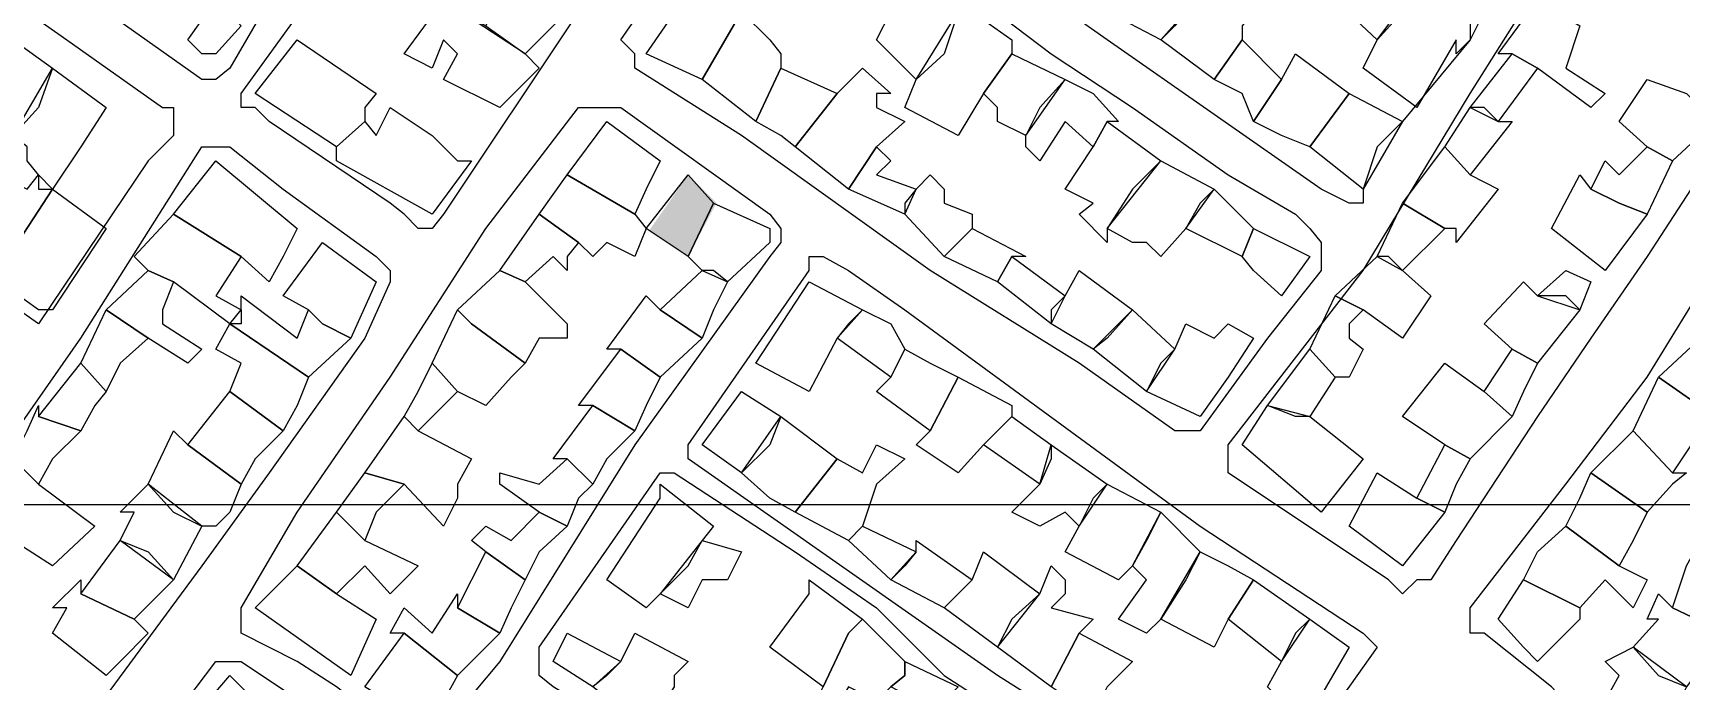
# Model space of a CAD drawing. Header units: millimetres. Extents: x -3588 to 75209, y -3737 to 38254.
# Drawn here: x 4370.1 to 4535.5, y 20385.1 to 20450.2 of the extents above; entities that cross this region are included whole.
import ezdxf

# ---------------------------------------------------------------- set-up
doc = ezdxf.new("R2010")
doc.units = ezdxf.units.MM
doc.layers.add('H', color=250, linetype='Continuous')
doc.layers.add('P', color=253, linetype='Continuous')

msp = doc.modelspace()

# ---------------------------------------------------------------- hatches: boundary and pattern name
at = {"layer": 'H', "linetype": 'Continuous'}
msp.add_hatch(color=256, dxfattribs=at).paths.add_polyline_path([(4431.913, 20430.271), (4435.866, 20435.921), (4438.699, 20433.088), (4435.866, 20427.727), (4431.913, 20430.271), (4431.913, 20430.271)])

# ---------------------------------------------------------------- linework, layer by layer
msp.add_lwpolyline([(4262.139, 21217.775), (5851.349, 21217.775), (5851.349, 20402.779), (4262.139, 20402.779)], close=True)
at = {"layer": 'P'}
for points in [[(4357.112, 20490.109), (4358.52, 20492.942), (4359.929, 20492.942), (4400.578, 20465.832), (4400.578, 20464.423), (4397.761, 20460.182), (4393.808, 20453.413), (4389.856, 20446.643), (4388.447, 20445.507), (4387.039, 20445.507), (4377.437, 20452.293), (4365.306, 20460.182), (4357.112, 20465.832), (4347.798, 20472.617), (4347.798, 20473.738), (4346.389, 20473.738), (4346.389, 20475.146), (4355.976, 20487.293), (4357.112, 20490.109)], [(4407.364, 20431.968), (4405.955, 20433.088), (4393.808, 20441.282), (4392.4, 20442.69), (4390.992, 20442.69), (4390.992, 20444.099), (4397.761, 20453.413), (4405.955, 20466.968), (4414.133, 20477.979), (4419.494, 20486.156), (4424.856, 20494.062), (4426.28, 20494.062), (4427.688, 20494.062), (4437.275, 20488.701), (4442.652, 20484.748), (4444.06, 20483.34), (4444.06, 20481.931), (4444.06, 20479.387), (4438.411, 20472.617), (4424.856, 20452.293), (4411.317, 20431.968), (4410.18, 20430.544), (4408.772, 20430.544), (4407.364, 20431.968)], [(4507.579, 20393.847), (4506.155, 20395.271), (4490.071, 20405.994), (4490.071, 20407.402), (4490.071, 20408.81), (4503.626, 20426.319), (4514.348, 20444.099), (4521.118, 20454.821), (4533.265, 20472.617), (4546.804, 20494.062)], [(4349.206, 20466.968), (4350.342, 20465.832), (4363.882, 20456.245), (4373.484, 20449.46), (4383.086, 20442.69), (4384.206, 20442.69), (4384.206, 20441.282), (4384.206, 20439.858), (4381.678, 20437.329), (4370.667, 20420.957), (4330.018, 20449.46), (4328.881, 20449.46), (4330.018, 20450.868), (4335.651, 20459.062), (4342.437, 20468.376), (4344.981, 20469.785), (4344.981, 20468.376), (4346.389, 20468.376), (4349.206, 20466.968)], [(4485.83, 20410.219), (4484.71, 20410.219), (4475.107, 20417.004), (4460.144, 20426.319), (4441.227, 20439.858), (4430.505, 20446.643), (4430.505, 20448.052), (4429.097, 20449.46), (4441.227, 20466.968), (4442.652, 20468.376), (4444.06, 20468.376), (4450.83, 20464.423), (4457.599, 20459.062), (4461.552, 20456.245), (4472.291, 20448.052), (4480.469, 20442.69), (4490.071, 20435.921), (4496.84, 20431.968), (4498.249, 20430.544), (4499.385, 20429.135), (4499.385, 20426.319), (4494.024, 20419.533), (4487.254, 20410.219), (4485.83, 20410.219)], [(4507.579, 20452.293), (4505.034, 20449.46), (4500.793, 20453.413), (4502.202, 20456.245), (4505.034, 20459.062), (4508.987, 20454.821), (4507.579, 20452.293)], [(4422.327, 20450.868), (4419.494, 20448.052), (4411.317, 20453.413), (4415.541, 20450.868), (4416.95, 20453.413), (4415.541, 20454.821), (4416.95, 20457.654), (4423.735, 20452.293), (4422.327, 20450.868)], [(4442.652, 20452.293), (4441.227, 20452.293), (4437.275, 20445.507), (4431.641, 20448.052), (4437.275, 20456.245), (4442.652, 20452.293)], [(4461.552, 20448.052), (4458.736, 20445.507), (4454.783, 20449.46), (4456.191, 20452.293), (4458.736, 20454.821), (4458.736, 20456.245), (4464.385, 20452.293), (4462.976, 20452.293), (4461.552, 20448.052)], [(4484.71, 20450.868), (4483.301, 20449.46), (4477.924, 20452.293), (4480.469, 20454.821), (4485.83, 20452.293), (4484.71, 20450.868)], [(4491.479, 20450.868), (4491.479, 20449.46), (4488.662, 20445.507), (4483.301, 20449.46), (4485.83, 20452.293), (4487.254, 20454.821), (4492.615, 20452.293), (4491.479, 20450.868)], [(4514.348, 20449.46), (4512.94, 20448.052), (4512.94, 20449.46), (4508.987, 20442.69), (4503.626, 20446.643), (4505.034, 20449.46), (4508.987, 20454.821), (4514.348, 20452.293), (4514.348, 20449.46)], [(4387.039, 20448.052), (4385.631, 20449.46), (4388.447, 20453.413), (4390.992, 20450.868), (4388.447, 20448.052), (4387.039, 20448.052)], [(4415.541, 20450.868), (4419.494, 20448.052), (4420.903, 20446.643), (4416.95, 20442.69), (4411.317, 20445.507), (4412.725, 20448.052), (4411.317, 20449.46), (4410.18, 20446.643), (4407.364, 20448.052), (4411.317, 20453.413), (4415.541, 20450.868)], [(4515.757, 20452.293), (4514.348, 20449.46), (4507.579, 20441.282), (4503.626, 20434.496), (4503.626, 20433.088), (4502.202, 20433.088), (4499.385, 20434.496), (4477.924, 20449.46), (4472.291, 20453.413)], [(4518.573, 20448.052), (4517.165, 20448.052), (4521.118, 20453.413), (4525.359, 20450.868), (4523.951, 20446.643), (4527.904, 20444.099), (4526.479, 20442.69), (4521.118, 20446.643), (4518.573, 20448.052)], [(4445.18, 20446.643), (4442.652, 20441.282), (4437.275, 20445.507), (4441.227, 20452.293), (4444.06, 20449.46), (4445.18, 20448.052), (4445.18, 20446.643)], [(4465.505, 20444.099), (4462.976, 20439.858), (4457.599, 20442.69), (4458.736, 20445.507), (4462.976, 20452.293), (4464.385, 20452.293), (4468.338, 20449.46), (4468.338, 20448.052), (4465.505, 20444.099)], [(4370.667, 20442.69), (4368.122, 20439.858), (4366.714, 20437.329), (4363.882, 20439.858), (4365.306, 20441.282), (4362.761, 20442.69), (4363.882, 20444.099), (4368.122, 20449.46), (4372.075, 20446.643), (4370.667, 20442.69)], [(4403.411, 20442.69), (4403.411, 20441.282), (4400.578, 20438.737), (4392.4, 20444.099), (4396.625, 20449.46), (4404.531, 20444.099), (4403.411, 20442.69)], [(4471.154, 20442.69), (4469.746, 20439.858), (4466.929, 20441.282), (4466.929, 20442.69), (4465.505, 20444.099), (4468.338, 20448.052), (4473.699, 20445.507), (4471.154, 20442.69)], [(4491.479, 20444.099), (4488.662, 20445.507), (4491.479, 20449.46), (4495.432, 20445.507), (4492.615, 20441.282), (4491.479, 20444.099)], [(4495.432, 20439.858), (4492.615, 20441.282), (4495.432, 20445.507), (4496.84, 20448.052), (4502.202, 20444.099), (4498.249, 20438.737), (4495.432, 20439.858)], [(4515.757, 20442.69), (4514.348, 20442.69), (4518.573, 20448.052), (4521.118, 20446.643), (4517.165, 20441.282), (4515.757, 20442.69)], [(4374.892, 20438.737), (4372.075, 20434.496), (4370.667, 20435.921), (4369.531, 20437.329), (4369.531, 20438.737), (4368.122, 20439.858), (4372.075, 20446.643), (4377.437, 20442.69), (4374.892, 20438.737)], [(4445.18, 20439.858), (4442.652, 20441.282), (4445.18, 20446.643), (4450.83, 20444.099), (4446.605, 20438.737), (4445.18, 20439.858)], [(4454.783, 20444.099), (4454.783, 20442.69), (4457.599, 20441.282), (4454.783, 20438.737), (4451.966, 20434.496), (4446.605, 20438.737), (4450.83, 20444.099), (4453.374, 20446.643), (4456.191, 20444.099), (4454.783, 20444.099)], [(4476.516, 20444.099), (4479.06, 20441.282), (4477.924, 20441.282), (4476.516, 20438.737), (4473.699, 20441.282), (4471.154, 20437.329), (4469.746, 20438.737), (4469.746, 20439.858), (4473.699, 20445.507), (4476.516, 20444.099)], [(4536.081, 20444.099), (4538.898, 20441.282), (4534.673, 20437.329), (4532.129, 20438.737), (4529.312, 20441.282), (4532.129, 20445.507), (4536.081, 20444.099)], [(4505.034, 20438.737), (4503.626, 20434.496), (4498.249, 20438.737), (4502.202, 20444.099), (4507.579, 20441.282), (4505.034, 20438.737)], [(4400.578, 20384.533), (4396.625, 20387.077), (4390.992, 20389.894), (4390.992, 20391.318), (4390.992, 20392.439), (4396.625, 20402.041), (4405.955, 20415.596), (4415.541, 20430.544), (4424.856, 20442.69), (4426.28, 20442.69), (4427.688, 20442.69), (4429.097, 20442.69), (4444.06, 20431.968), (4445.18, 20430.544), (4445.18, 20429.135), (4444.06, 20427.727), (4430.505, 20408.81), (4416.95, 20387.077), (4411.317, 20380.308), (4410.18, 20378.884), (4410.18, 20377.763), (4408.772, 20378.884), (4405.955, 20380.308), (4400.578, 20384.533)], [(4410.18, 20439.858), (4412.725, 20437.329), (4414.133, 20437.329), (4410.18, 20431.968), (4400.578, 20437.329), (4400.578, 20438.737), (4403.411, 20441.282), (4404.531, 20439.858), (4405.955, 20442.69), (4410.18, 20439.858)], [(4431.641, 20434.496), (4430.505, 20431.968), (4423.735, 20435.921), (4427.688, 20441.282), (4433.05, 20437.329), (4431.641, 20434.496)], [(4480.469, 20434.496), (4477.924, 20430.544), (4477.924, 20429.135), (4475.107, 20431.968), (4476.516, 20433.088), (4473.699, 20434.496), (4476.516, 20438.737), (4477.924, 20441.282), (4483.301, 20437.329), (4480.469, 20434.496)], [(4517.165, 20441.282), (4518.573, 20441.282), (4514.348, 20435.921), (4511.804, 20438.737), (4514.348, 20442.69), (4517.165, 20441.282)], [(4540.034, 20439.858), (4532.129, 20427.727), (4526.479, 20419.533), (4521.118, 20411.643), (4512.94, 20399.208), (4510.395, 20395.271), (4508.987, 20395.271), (4507.579, 20393.847)], [(4369.531, 20373.522), (4353.159, 20385.669), (4351.751, 20385.669), (4351.751, 20387.077), (4359.929, 20398.088), (4374.892, 20419.533), (4387.039, 20438.737), (4388.447, 20438.737), (4389.856, 20438.737), (4395.217, 20434.496), (4404.531, 20427.727), (4405.955, 20426.319), (4405.955, 20425.182), (4403.411, 20419.533), (4393.808, 20405.994), (4387.039, 20396.68), (4372.075, 20376.355), (4370.667, 20373.522), (4369.531, 20373.522)], [(4457.599, 20433.088), (4457.599, 20431.968), (4451.966, 20434.496), (4454.783, 20438.737), (4456.191, 20437.329), (4454.783, 20435.921), (4458.736, 20434.496), (4457.599, 20433.088)], [(4512.94, 20430.544), (4511.804, 20430.544), (4507.579, 20433.088), (4511.804, 20438.737), (4514.348, 20435.921), (4517.165, 20434.496), (4512.94, 20429.135), (4512.94, 20430.544)], [(4529.312, 20433.088), (4526.479, 20434.496), (4527.904, 20437.329), (4529.312, 20435.921), (4532.129, 20438.737), (4534.673, 20437.329), (4532.129, 20431.968), (4529.312, 20433.088)], [(4395.217, 20427.727), (4393.808, 20425.182), (4390.992, 20427.727), (4384.206, 20431.968), (4388.447, 20437.329), (4396.625, 20430.544), (4395.217, 20427.727)], [(4487.254, 20433.088), (4485.83, 20430.544), (4483.301, 20427.727), (4481.877, 20429.135), (4480.469, 20429.135), (4477.924, 20430.544), (4483.301, 20437.329), (4488.662, 20434.496), (4487.254, 20433.088)], [(4370.667, 20434.496), (4372.075, 20434.496), (4366.714, 20426.319), (4362.761, 20429.135), (4365.306, 20435.921), (4366.714, 20435.921), (4369.531, 20434.496), (4370.667, 20435.921), (4370.667, 20434.496)], [(4430.505, 20431.968), (4431.641, 20430.544), (4430.505, 20427.727), (4427.688, 20429.135), (4426.28, 20427.727), (4424.856, 20429.135), (4420.903, 20431.968), (4423.735, 20435.921), (4430.505, 20431.968)], [(4431.641, 20430.544), (4435.866, 20435.921), (4438.411, 20433.088), (4435.866, 20427.727), (4431.641, 20430.544), (4431.641, 20430.544)], [(4464.385, 20431.968), (4464.385, 20430.544), (4461.552, 20427.727), (4457.599, 20431.968), (4458.736, 20434.496), (4460.144, 20435.921), (4461.552, 20434.496), (4461.552, 20433.088), (4464.385, 20431.968)], [(4529.312, 20433.088), (4532.129, 20431.968), (4527.904, 20426.319), (4522.526, 20430.544), (4525.359, 20435.921), (4526.479, 20434.496), (4529.312, 20433.088)], [(4372.075, 20422.366), (4370.667, 20422.366), (4366.714, 20425.182), (4366.714, 20426.319), (4372.075, 20434.496), (4377.437, 20430.544), (4372.075, 20422.366)], [(4438.411, 20426.319), (4437.275, 20426.319), (4435.866, 20427.727), (4438.411, 20433.088), (4444.06, 20430.544), (4444.06, 20429.135), (4439.819, 20425.182), (4438.411, 20426.319)], [(4490.071, 20433.088), (4492.615, 20430.544), (4491.479, 20427.727), (4485.83, 20430.544), (4488.662, 20434.496), (4490.071, 20433.088)], [(4506.155, 20427.727), (4505.034, 20427.727), (4507.579, 20433.088), (4511.804, 20430.544), (4507.579, 20426.319), (4506.155, 20427.727)], [(4532.129, 20377.763), (4530.72, 20377.763), (4526.479, 20380.308), (4522.526, 20384.533), (4515.757, 20389.894), (4514.348, 20389.894), (4514.348, 20391.318), (4514.348, 20392.439), (4523.951, 20404.858), (4532.129, 20415.596), (4542.851, 20433.088)], [(4390.992, 20420.957), (4389.856, 20420.957), (4384.206, 20425.182), (4381.678, 20426.319), (4380.253, 20427.727), (4384.206, 20431.968), (4390.992, 20427.727), (4388.447, 20423.774), (4390.992, 20422.366), (4390.992, 20420.957)], [(4423.735, 20427.727), (4423.735, 20426.319), (4422.327, 20427.727), (4419.494, 20425.182), (4416.95, 20426.319), (4420.903, 20431.968), (4424.856, 20429.135), (4423.735, 20427.727)], [(4469.746, 20427.727), (4468.338, 20427.727), (4466.929, 20425.182), (4461.552, 20427.727), (4464.385, 20430.544), (4469.746, 20427.727)], [(4492.615, 20426.319), (4491.479, 20427.727), (4492.615, 20430.544), (4498.249, 20427.727), (4495.432, 20423.774), (4492.615, 20426.319)], [(4399.17, 20420.957), (4397.761, 20422.366), (4395.217, 20423.774), (4399.17, 20429.135), (4404.531, 20425.182), (4402.002, 20419.533), (4399.17, 20420.957)], [(4491.479, 20370.994), (4490.071, 20370.994), (4466.929, 20385.669), (4435.866, 20407.402), (4435.866, 20408.81), (4448.013, 20426.319), (4448.013, 20427.727), (4449.421, 20427.727), (4451.966, 20426.319), (4457.599, 20422.366), (4487.254, 20400.633), (4503.626, 20389.894), (4505.034, 20388.486), (4492.615, 20370.994), (4491.479, 20370.994)], [(4472.291, 20422.366), (4472.291, 20420.957), (4466.929, 20425.182), (4468.338, 20427.727), (4473.699, 20423.774), (4472.291, 20422.366)], [(4507.579, 20426.319), (4510.395, 20423.774), (4507.579, 20419.533), (4503.626, 20422.366), (4500.793, 20423.774), (4505.034, 20427.727), (4507.579, 20426.319)], [(4383.086, 20422.366), (4383.086, 20420.957), (4387.039, 20418.413), (4385.631, 20417.004), (4381.678, 20419.533), (4377.437, 20422.366), (4381.678, 20426.319), (4384.206, 20425.182), (4383.086, 20422.366)], [(4423.735, 20419.533), (4422.327, 20419.533), (4420.903, 20419.533), (4419.494, 20417.004), (4414.133, 20420.957), (4412.725, 20422.366), (4416.95, 20426.319), (4419.494, 20425.182), (4423.735, 20420.957), (4423.735, 20419.533)], [(4438.411, 20422.366), (4437.275, 20419.533), (4433.05, 20422.366), (4437.275, 20426.319), (4439.819, 20425.182), (4438.411, 20422.366)], [(4451.966, 20420.957), (4450.83, 20419.533), (4448.013, 20414.172), (4442.652, 20417.004), (4448.013, 20425.182), (4453.374, 20422.366), (4451.966, 20420.957)], [(4477.924, 20419.533), (4476.516, 20418.413), (4472.291, 20420.957), (4473.699, 20423.774), (4475.107, 20426.319), (4480.469, 20422.366), (4477.924, 20419.533)], [(4521.118, 20423.774), (4525.359, 20422.366), (4521.118, 20417.004), (4518.573, 20418.413), (4515.757, 20420.957), (4519.71, 20425.182), (4521.118, 20423.774)], [(4523.951, 20423.774), (4521.118, 20423.774), (4523.951, 20426.319), (4526.479, 20425.182), (4525.359, 20422.366), (4523.951, 20423.774)], [(4399.17, 20420.957), (4402.002, 20419.533), (4397.761, 20415.596), (4389.856, 20420.957), (4390.992, 20422.366), (4390.992, 20423.774), (4396.625, 20419.533), (4397.761, 20422.366), (4399.17, 20420.957)], [(4433.05, 20422.366), (4437.275, 20419.533), (4433.05, 20415.596), (4429.097, 20418.413), (4427.688, 20418.413), (4431.641, 20423.774), (4433.05, 20422.366)], [(4502.202, 20420.957), (4502.202, 20419.533), (4503.626, 20418.413), (4502.202, 20415.596), (4500.793, 20415.596), (4498.249, 20418.413), (4500.793, 20423.774), (4503.626, 20422.366), (4502.202, 20420.957)], [(4378.845, 20417.004), (4377.437, 20414.172), (4374.892, 20417.004), (4377.437, 20422.366), (4381.678, 20419.533), (4378.845, 20417.004)], [(4418.086, 20415.596), (4415.541, 20412.763), (4412.725, 20414.172), (4410.18, 20417.004), (4412.725, 20422.366), (4414.133, 20420.957), (4419.494, 20417.004), (4418.086, 20415.596)], [(4456.191, 20420.957), (4457.599, 20418.413), (4456.191, 20415.596), (4450.83, 20419.533), (4453.374, 20422.366), (4456.191, 20420.957)], [(4483.301, 20417.004), (4481.877, 20414.172), (4476.516, 20418.413), (4480.469, 20422.366), (4484.71, 20418.413), (4483.301, 20417.004)], [(4396.625, 20412.763), (4395.217, 20410.219), (4389.856, 20414.172), (4390.992, 20417.004), (4388.447, 20418.413), (4389.856, 20420.957), (4397.761, 20415.596), (4396.625, 20412.763)], [(4490.071, 20415.596), (4487.254, 20411.643), (4481.877, 20414.172), (4484.71, 20418.413), (4485.83, 20420.957), (4488.662, 20419.533), (4490.071, 20420.957), (4492.615, 20419.533), (4490.071, 20415.596)], [(4431.641, 20412.763), (4430.505, 20410.219), (4426.28, 20412.763), (4424.856, 20412.763), (4429.097, 20418.413), (4433.05, 20415.596), (4431.641, 20412.763)], [(4460.144, 20417.004), (4462.976, 20415.596), (4460.144, 20410.219), (4454.783, 20414.172), (4456.191, 20415.596), (4457.599, 20418.413), (4460.144, 20417.004)], [(4496.84, 20411.643), (4494.024, 20412.763), (4498.249, 20418.413), (4500.793, 20415.596), (4498.249, 20411.643), (4496.84, 20411.643)], [(4519.71, 20414.172), (4518.573, 20411.643), (4515.757, 20414.172), (4518.573, 20418.413), (4521.118, 20417.004), (4519.71, 20414.172)], [(4542.851, 20417.004), (4541.443, 20414.172), (4540.034, 20414.172), (4538.898, 20411.643), (4533.265, 20415.596), (4537.49, 20419.533), (4542.851, 20417.004)], [(4376.3, 20412.763), (4374.892, 20410.219), (4370.667, 20411.643), (4374.892, 20417.004), (4377.437, 20414.172), (4376.3, 20412.763)], [(4408.772, 20414.172), (4410.18, 20417.004), (4412.725, 20414.172), (4408.772, 20410.219), (4407.364, 20411.643), (4408.772, 20414.172)], [(4515.757, 20414.172), (4518.573, 20411.643), (4514.348, 20407.402), (4511.804, 20408.81), (4507.579, 20411.643), (4511.804, 20417.004), (4515.757, 20414.172)], [(4465.505, 20408.81), (4462.976, 20405.994), (4458.736, 20408.81), (4460.144, 20410.219), (4462.976, 20415.596), (4468.338, 20412.763), (4468.338, 20411.643), (4465.505, 20408.81)], [(4538.898, 20411.643), (4537.49, 20408.81), (4537.49, 20410.219), (4534.673, 20405.994), (4530.72, 20410.219), (4533.265, 20415.596), (4538.898, 20411.643)], [(4392.4, 20407.402), (4390.992, 20404.858), (4385.631, 20408.81), (4389.856, 20414.172), (4395.217, 20410.219), (4392.4, 20407.402)], [(4444.06, 20408.81), (4441.227, 20405.994), (4437.275, 20408.81), (4441.227, 20414.172), (4445.18, 20411.643), (4444.06, 20408.81)], [(4372.075, 20407.402), (4370.667, 20404.858), (4368.122, 20407.402), (4369.531, 20410.219), (4370.667, 20412.763), (4370.667, 20411.643), (4374.892, 20410.219), (4372.075, 20407.402)], [(4408.772, 20410.219), (4414.133, 20407.402), (4412.725, 20404.858), (4412.725, 20403.449), (4411.317, 20400.633), (4407.364, 20404.858), (4403.411, 20405.994), (4407.364, 20411.643), (4408.772, 20410.219)], [(4427.688, 20407.402), (4426.28, 20404.858), (4423.735, 20407.402), (4422.327, 20407.402), (4426.28, 20412.763), (4430.505, 20410.219), (4427.688, 20407.402)], [(4444.06, 20403.449), (4441.227, 20405.994), (4445.18, 20411.643), (4450.83, 20407.402), (4446.605, 20402.041), (4444.06, 20403.449)], [(4472.291, 20407.402), (4471.154, 20404.858), (4465.505, 20408.81), (4468.338, 20411.643), (4472.291, 20408.81), (4472.291, 20407.402)], [(4498.249, 20411.643), (4503.626, 20407.402), (4499.385, 20402.041), (4491.479, 20408.81), (4494.024, 20412.763), (4498.249, 20411.643)], [(4389.856, 20402.041), (4388.447, 20400.633), (4387.039, 20400.633), (4381.678, 20404.858), (4384.206, 20410.219), (4385.631, 20408.81), (4390.992, 20404.858), (4389.856, 20402.041)], [(4534.673, 20405.994), (4536.081, 20405.994), (4534.673, 20404.858), (4532.129, 20402.041), (4526.479, 20405.994), (4530.72, 20410.219), (4534.673, 20405.994)], [(4454.783, 20404.858), (4453.374, 20400.633), (4451.966, 20399.208), (4446.605, 20402.041), (4450.83, 20407.402), (4453.374, 20405.994), (4454.783, 20408.81), (4457.599, 20407.402), (4454.783, 20404.858)], [(4476.516, 20403.449), (4475.107, 20400.633), (4473.699, 20402.041), (4471.154, 20400.633), (4468.338, 20402.041), (4471.154, 20404.858), (4472.291, 20408.81), (4477.924, 20404.858), (4476.516, 20403.449)], [(4512.94, 20404.858), (4511.804, 20402.041), (4508.987, 20403.449), (4511.804, 20408.81), (4514.348, 20407.402), (4512.94, 20404.858)], [(4370.667, 20404.858), (4376.3, 20400.633), (4372.075, 20396.68), (4368.122, 20399.208), (4363.882, 20402.041), (4368.122, 20407.402), (4370.667, 20404.858)], [(4424.856, 20403.449), (4423.735, 20400.633), (4420.903, 20402.041), (4416.95, 20404.858), (4416.95, 20405.994), (4420.903, 20404.858), (4423.735, 20407.402), (4426.28, 20404.858), (4424.856, 20403.449)], [(4384.206, 20402.041), (4387.039, 20400.633), (4384.206, 20395.271), (4378.845, 20399.208), (4380.253, 20402.041), (4378.845, 20402.041), (4381.678, 20404.858), (4384.206, 20402.041)], [(4404.531, 20402.041), (4403.411, 20399.208), (4400.578, 20402.041), (4403.411, 20405.994), (4407.364, 20404.858), (4404.531, 20402.041)], [(4454.783, 20392.439), (4461.552, 20385.669), (4488.662, 20368.161), (4490.071, 20366.753), (4488.662, 20366.753), (4477.924, 20350.669), (4477.924, 20349.245), (4476.516, 20349.245), (4475.107, 20349.245), (4469.746, 20353.198), (4446.605, 20368.161), (4431.641, 20378.884), (4422.327, 20384.533), (4420.903, 20385.669), (4420.903, 20387.077), (4420.903, 20388.486), (4433.05, 20405.994), (4434.458, 20405.994), (4446.605, 20398.088), (4454.783, 20392.439)], [(4433.05, 20393.847), (4431.641, 20392.439), (4427.688, 20395.271), (4433.05, 20403.449), (4433.05, 20404.858), (4438.411, 20400.633), (4437.275, 20399.208), (4433.05, 20393.847)], [(4481.877, 20399.208), (4480.469, 20396.68), (4479.06, 20395.271), (4473.699, 20398.088), (4475.107, 20400.633), (4477.924, 20404.858), (4483.301, 20402.041), (4481.877, 20399.208)], [(4508.987, 20403.449), (4511.804, 20402.041), (4507.579, 20396.68), (4502.202, 20400.633), (4505.034, 20405.994), (4508.987, 20403.449)], [(4525.359, 20403.449), (4526.479, 20405.994), (4532.129, 20402.041), (4530.72, 20399.208), (4529.312, 20396.68), (4523.951, 20400.633), (4525.359, 20403.449)], [(4403.411, 20399.208), (4408.772, 20396.68), (4405.955, 20393.847), (4403.411, 20396.68), (4400.578, 20393.847), (4396.625, 20396.68), (4400.578, 20402.041), (4403.411, 20399.208)], [(4420.903, 20398.088), (4419.494, 20395.271), (4415.541, 20398.088), (4414.133, 20399.208), (4415.541, 20400.633), (4418.086, 20399.208), (4420.903, 20402.041), (4423.735, 20400.633), (4420.903, 20398.088)], [(4485.83, 20395.271), (4483.301, 20391.318), (4481.877, 20389.894), (4479.06, 20391.318), (4481.877, 20395.271), (4480.469, 20396.68), (4483.301, 20402.041), (4487.254, 20398.088), (4485.83, 20395.271)], [(4457.599, 20396.68), (4456.191, 20395.271), (4451.966, 20399.208), (4453.374, 20400.633), (4458.736, 20398.088), (4457.599, 20396.68)], [(4521.118, 20398.088), (4523.951, 20400.633), (4529.312, 20396.68), (4532.129, 20395.271), (4530.72, 20392.439), (4527.904, 20395.271), (4525.359, 20392.439), (4519.71, 20395.271), (4521.118, 20398.088)], [(4381.678, 20398.088), (4384.206, 20395.271), (4380.253, 20391.318), (4374.892, 20393.847), (4378.845, 20399.208), (4381.678, 20398.088)], [(4435.866, 20396.68), (4437.275, 20399.208), (4441.227, 20398.088), (4439.819, 20395.271), (4437.275, 20395.271), (4435.866, 20392.439), (4433.05, 20393.847), (4435.866, 20396.68)], [(4462.976, 20393.847), (4461.552, 20392.439), (4456.191, 20395.271), (4458.736, 20398.088), (4458.736, 20399.208), (4464.385, 20395.271), (4462.976, 20393.847)], [(4541.443, 20391.318), (4540.034, 20389.894), (4534.673, 20392.439), (4536.081, 20396.68), (4537.49, 20399.208), (4537.49, 20398.088), (4542.851, 20393.847), (4541.443, 20391.318)], [(4400.578, 20393.847), (4404.531, 20391.318), (4402.002, 20385.669), (4392.4, 20392.439), (4396.625, 20396.68), (4400.578, 20393.847)], [(4418.086, 20392.439), (4416.95, 20389.894), (4412.725, 20392.439), (4415.541, 20398.088), (4419.494, 20395.271), (4418.086, 20392.439)], [(4468.338, 20391.318), (4466.929, 20388.486), (4461.552, 20392.439), (4464.385, 20395.271), (4465.505, 20398.088), (4471.154, 20393.847), (4468.338, 20391.318)], [(4473.699, 20393.847), (4472.291, 20392.439), (4476.516, 20391.318), (4475.107, 20389.894), (4472.291, 20384.533), (4466.929, 20388.486), (4471.154, 20393.847), (4472.291, 20396.68), (4473.699, 20395.271), (4473.699, 20393.847)], [(4490.071, 20396.68), (4492.615, 20395.271), (4490.071, 20391.318), (4488.662, 20388.486), (4483.301, 20391.318), (4487.254, 20398.088), (4490.071, 20396.68)], [(4378.845, 20387.077), (4377.437, 20385.669), (4372.075, 20389.894), (4373.484, 20392.439), (4372.075, 20392.439), (4374.892, 20395.271), (4374.892, 20393.847), (4380.253, 20391.318), (4381.678, 20389.894), (4378.845, 20387.077)], [(4451.966, 20389.894), (4449.421, 20384.533), (4444.06, 20388.486), (4448.013, 20393.847), (4448.013, 20395.271), (4453.374, 20391.318), (4451.966, 20389.894)], [(4496.84, 20389.894), (4495.432, 20387.077), (4490.071, 20391.318), (4492.615, 20395.271), (4498.249, 20391.318), (4496.84, 20389.894)], [(4519.71, 20388.486), (4517.165, 20391.318), (4519.71, 20395.271), (4525.359, 20392.439), (4525.359, 20391.318), (4523.951, 20389.894), (4521.118, 20387.077), (4519.71, 20388.486)], [(4412.725, 20392.439), (4416.95, 20389.894), (4412.725, 20385.669), (4407.364, 20389.894), (4405.955, 20389.894), (4407.364, 20392.439), (4410.18, 20389.894), (4412.725, 20393.847), (4412.725, 20392.439)], [(4534.673, 20392.439), (4540.034, 20389.894), (4536.081, 20384.533), (4530.72, 20388.486), (4533.265, 20391.318), (4532.129, 20391.318), (4533.265, 20393.847), (4534.673, 20392.439)], [(4457.599, 20387.077), (4457.599, 20385.669), (4456.191, 20384.533), (4454.783, 20383.125), (4451.966, 20384.533), (4449.421, 20380.308), (4448.013, 20381.716), (4449.421, 20384.533), (4451.966, 20389.894), (4453.374, 20391.318), (4457.599, 20387.077)], [(4495.432, 20383.125), (4494.024, 20384.533), (4495.432, 20387.077), (4498.249, 20391.318), (4502.202, 20388.486), (4498.249, 20381.716), (4495.432, 20383.125)], [(4411.317, 20383.125), (4410.18, 20380.308), (4403.411, 20384.533), (4407.364, 20389.894), (4412.725, 20385.669), (4411.317, 20383.125)], [(4427.688, 20385.669), (4426.28, 20384.533), (4422.327, 20387.077), (4423.735, 20389.894), (4429.097, 20387.077), (4427.688, 20385.669)], [(4434.458, 20385.669), (4434.458, 20384.533), (4431.641, 20380.308), (4426.28, 20384.533), (4429.097, 20387.077), (4430.505, 20389.894), (4435.866, 20387.077), (4434.458, 20385.669)], [(4477.924, 20384.533), (4476.516, 20381.716), (4472.291, 20384.533), (4475.107, 20389.894), (4480.469, 20387.077), (4477.924, 20384.533)], [(4533.265, 20385.669), (4536.081, 20384.533), (4533.265, 20378.884), (4527.904, 20383.125), (4529.312, 20385.669), (4527.904, 20387.077), (4530.72, 20388.486), (4533.265, 20385.669)], [(4376.3, 20370.994), (4388.447, 20387.077), (4389.856, 20387.077), (4390.992, 20387.077), (4411.317, 20373.522)], [(4461.552, 20383.125), (4461.552, 20381.716), (4456.191, 20384.533), (4457.599, 20385.669), (4457.599, 20387.077), (4462.976, 20384.533), (4461.552, 20383.125)], [(4392.4, 20378.884), (4389.856, 20376.355), (4388.447, 20377.763), (4387.039, 20374.947), (4383.086, 20377.763), (4389.856, 20385.669), (4393.808, 20381.716), (4392.4, 20378.884)]]:
    msp.add_lwpolyline(points, dxfattribs=at)

doc.saveas('drawing.dxf')
